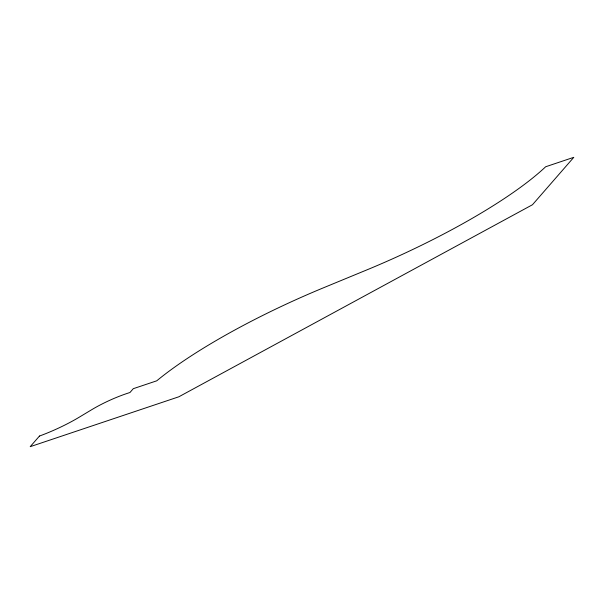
<?xml version="1.0" encoding="UTF-8"?>
<svg xmlns="http://www.w3.org/2000/svg" width="604" height="604" viewBox="0 0 604 604"><rect width="100%" height="100%" fill="white"/><g stroke="black" fill="none" stroke-linecap="round" stroke-linejoin="round"><path stroke-width="0.91" d="M39.471 436.043L30.2 446.681L178.822 396.798L532.471 204.741L573.8 157.319L545.646 166.764A205.775 44.19 -24.3 0 1 366.401 270.086L323.495 287.791A203.14 43.624 -24.3 0 0 156.746 380.814L133.28 388.689L129.951 392.517A42.756 9.181 -24.3 0 0 91.8 409.648L79.358 417.122A55.04 11.816 -24.3 0 1 39.471 436.043"/></g></svg>
